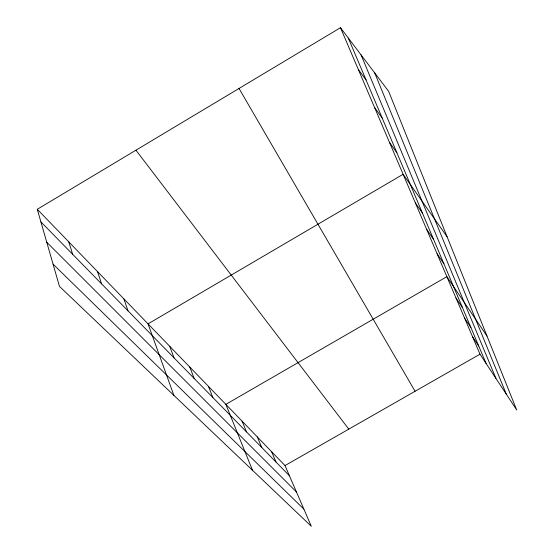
<?xml version="1.0" encoding="UTF-8"?>
<svg xmlns="http://www.w3.org/2000/svg" width="554" height="554" viewBox="0 0 554 554"><rect width="100%" height="100%" fill="white"/><g stroke="black" fill="none" stroke-linecap="round" stroke-linejoin="round"><path stroke-width="0.83" d="M37.277 209.287L285.012 465.568L311.327 526.3L59.465 286.404L37.277 209.287L340.475 27.7L388.638 91.32L516.723 410.015L479.993 354.179L340.475 27.7M285.012 465.568L479.993 354.179M53.066 264.161L303.89 509.147M46.758 242.243L296.445 491.959M40.899 221.87L289.41 475.727M135.938 150.196L348.785 429.135M358.348 69.527L366.055 79.942M374.615 107.587L382.17 118.002M389.476 142.371L396.886 152.745M447.113 236.814L403.118 174.281L148.043 323.875L173.901 395.411M415.32 202.833L422.418 213.055M426.615 229.266L433.567 239.383M437.099 253.808L443.913 263.808M487.008 336.084L446.863 276.654L225.845 404.365L252.506 470.277M455.977 297.976L462.507 307.719M464.501 317.92L470.893 327.532M472.486 336.617L478.753 346.084M239.016 88.46L415.078 391.262M271.592 451.683L276.01 462.036M348.321 38.067L486.128 363.507M257.312 436.919L261.744 447.466M361.035 54.86L495.948 378.43M242.098 421.172L246.537 431.926M374.726 72.948L506.342 394.24M208.449 386.367L212.868 397.537M189.78 367.053L194.17 378.437M169.704 346.285L174.039 357.87M123.861 298.862L128.029 310.877M97.552 271.64L101.583 283.856M68.807 241.904L72.657 254.314"/></g></svg>
